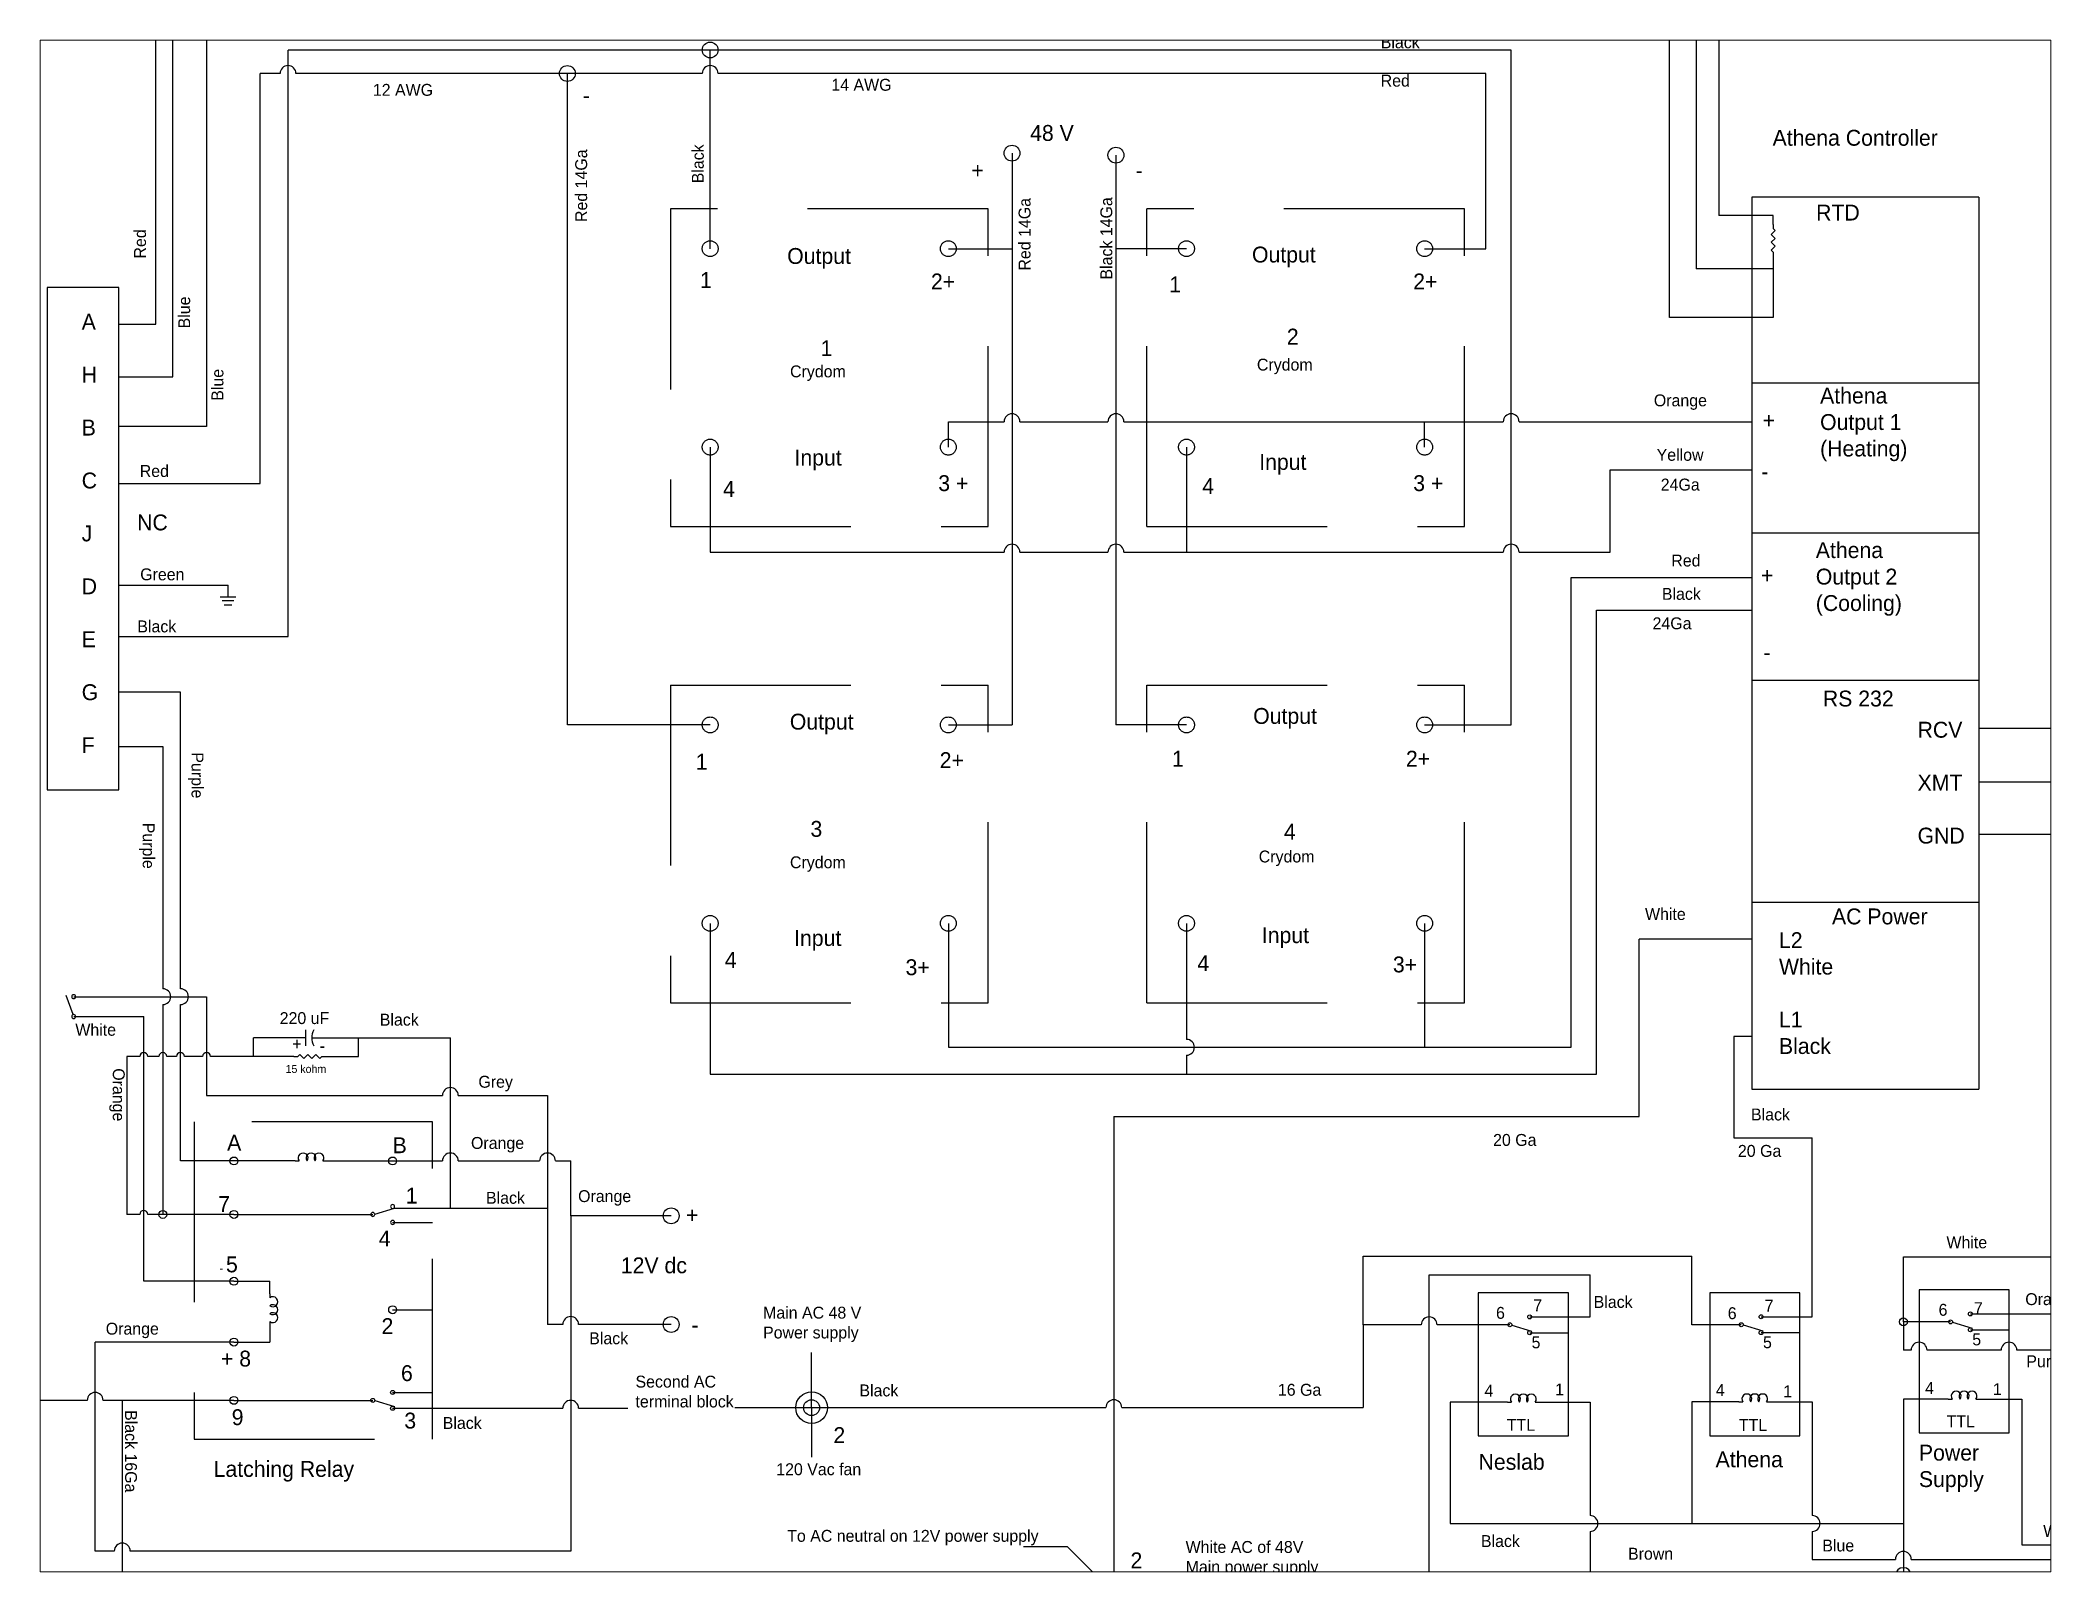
# Paper-space layout 'Layout2' of a CAD drawing. Header units: inches. Extents: x 1.05 to 9.45, y 0.8 to 7.2.
# The model-space entities are those that its viewports show. They can reach past a viewport. Long polylines and large blocks are cut down to what shows.
import ezdxf

# ---------------------------------------------------------------- set-up
doc = ezdxf.new("R2010")
doc.units = ezdxf.units.IN
doc.header["$MEASUREMENT"] = 0
doc.linetypes.add('HIDDEN', pattern=[0.375, 0.25, -0.125])
doc.linetypes.add('HIDDENX2', pattern=[0.75, 0.5, -0.25])

# ---------------------------------------------------------------- blocks, each defined once
blk = doc.blocks.new('Inductor')
at = {"color": 7}
for p, q in [((0, 0), (0.05, 0)), ((0.35, 0), (0.4, 0))]:
    blk.add_line(p, q, dxfattribs=at)
for centre in [(0.1, 0.0375), (0.2, 0.0375), (0.3, 0.0375)]:
    blk.add_arc(centre, 0.0625, 323.1301, 216.8699, dxfattribs=at)
blk = doc.blocks.new('Switch - SPDT')
at = {"color": 7}
blk.add_line((0.024244, -0.003069), (0.27184, -0.078931), dxfattribs=at)
for centre in [(0, 0), (0.25, 0.1), (0.25, -0.1)]:
    blk.add_circle(centre, 0.025, dxfattribs=at)
blk = doc.blocks.new('Resistor')
at = {"color": 7}
blk.add_lwpolyline([(0, 0), (0.05, 0), (0.075, 0.025), (0.125, -0.025), (0.175, 0.025), (0.225, -0.025), (0.275, 0.025), (0.325, -0.025), (0.35, 0), (0.4, 0)], dxfattribs=at)
blk = doc.blocks.new('Ground')
at = {"color": 7}
for p, q in [((-0.1, 0), (0.1, 0)), ((0.075, -0.05), (-0.075, -0.05)), ((-0.05, -0.1), (0.05, -0.1))]:
    blk.add_line(p, q, dxfattribs=at)
blk = doc.blocks.new('Switch - SPST Open')
at = {"color": 7}
blk.add_line((0.027156, -0.00762), (0.264557, -0.092586), dxfattribs=at)
for centre in [(0, 0), (0.25, 0)]:
    blk.add_circle(centre, 0.025, dxfattribs=at)
blk = doc.blocks.new('Capacitor')
at = {"color": 7}
for p, q in [((0.15, 0), (0, 0)), ((0.15, -0.1), (0.15, 0.1)), ((0.225, 0), (0.4, 0))]:
    blk.add_line(p, q, dxfattribs=at)
blk.add_arc((0.4375, 0), 0.2125, 151.9275, 208.0725, dxfattribs=at)

msp = doc.modelspace()

# ---------------------------------------------------------------- linework, layer by layer
for p, q in [((1.518, 15.55), (1.518, 20.158)), ((21.204, 20.158), (21.204, 16.917)), ((1.731, 14.887), (1.731, 19.925)), ((20.919, 19.925), (20.919, 16.246)), ((2.154, 19.72), (2.154, 14.26)), ((20.586, 15.631), (20.586, 19.72)), ((18.59, 19.003), (3.182, 19.003)), ((3.182, 11.613), (3.182, 19.003)), ((8.5, 16.5), (8.5, 19.003)), ((18.59, 10.5), (18.59, 19.003)), ((2.832, 13.542), (2.832, 18.707)), ((3.082, 18.707), (2.832, 18.707)), ((8.4, 18.707), (3.282, 18.707)), ((6.701, 10.5), (6.701, 18.707)), ((18.271, 18.707), (8.6, 18.707)), ((18.271, 16.5), (18.271, 18.707)), ((12.302, 17.704), (12.302, 10.5)), ((13.611, 17.678), (13.611, 10.5)), ((21.623, 17.151), (21.623, 5.91)), ((24.48, 17.151), (21.623, 17.151)), ((24.48, 17.151), (24.48, 5.91)), ((21.623, 16.917), (21.204, 16.917)), ((21.89, 16.917), (21.623, 16.917)), ((21.89, 16.805), (21.89, 16.917)), ((11.5, 16.5), (12.302, 16.5)), ((14.5, 16.5), (13.611, 16.5)), ((17.5, 16.5), (18.271, 16.5)), ((21.623, 16.246), (20.919, 16.246)), ((21.89, 16.246), (21.623, 16.246)), ((21.89, 16.405), (21.89, 16.246)), ((21.89, 16.246), (21.89, 15.631)), ((0.146, 16.011), (0.146, 9.683)), ((1.052, 16.011), (0.146, 16.011)), ((1.052, 9.683), (1.052, 16.011)), ((1.052, 15.55), (1.518, 15.55)), ((21.623, 15.631), (20.586, 15.631)), ((21.89, 15.631), (21.623, 15.631)), ((1.052, 14.887), (1.731, 14.887)), ((21.623, 14.808), (24.48, 14.808)), ((2.154, 14.26), (1.052, 14.26)), ((11.5, 14), (11.5, 14.32)), ((11.5, 14.32), (12.202, 14.32)), ((12.402, 14.32), (13.511, 14.32)), ((13.711, 14.32), (18.49, 14.32)), ((17.5, 14), (17.5, 14.32)), ((18.69, 14.32), (21.623, 14.32)), ((8.5, 14), (8.5, 12.676)), ((14.5, 14), (14.5, 12.676)), ((19.837, 12.676), (19.837, 13.713)), ((19.837, 13.713), (21.623, 13.713)), ((1.052, 13.542), (2.832, 13.542)), ((21.623, 12.92), (24.48, 12.92)), ((8.5, 12.676), (12.202, 12.676)), ((12.402, 12.676), (13.511, 12.676)), ((13.711, 12.676), (18.49, 12.676)), ((18.69, 12.676), (19.837, 12.676)), ((1.052, 12.262), (2.426, 12.262)), ((2.426, 12.112), (2.426, 12.262)), ((19.346, 6.438), (19.346, 12.357)), ((19.346, 12.357), (21.623, 12.357)), ((19.664, 6.101), (19.664, 11.947)), ((19.664, 11.947), (21.623, 11.947)), ((1.052, 11.613), (3.182, 11.613)), ((1.827, 10.914), (1.052, 10.914)), ((1.827, 7.176), (1.827, 10.914)), ((21.623, 11.065), (24.48, 11.065)), ((8.5, 10.5), (6.701, 10.5)), ((11.5, 10.5), (12.302, 10.5)), ((14.5, 10.5), (13.611, 10.5)), ((17.5, 10.5), (18.59, 10.5)), ((24.48, 10.457), (27.58, 10.457)), ((1.052, 10.227), (1.605, 10.227)), ((1.605, 10.227), (1.605, 7.176)), ((0.146, 9.683), (1.052, 9.683)), ((24.48, 9.783), (27.58, 9.783)), ((24.48, 9.124), (27.58, 9.124)), ((21.623, 8.266), (24.48, 8.266)), ((8.5, 8), (8.5, 6.101)), ((11.5, 8), (11.5, 6.438)), ((14.5, 8), (14.5, 6.538)), ((17.5, 8), (17.5, 6.438)), ((20.2, 5.568), (20.2, 7.8)), ((21.393, 7.8), (20.2, 7.8)), ((21.623, 7.8), (21.393, 7.8)), ((0.482, 7.076), (2.156, 7.076)), ((1.605, 6.976), (1.605, 4.332)), ((1.827, 6.826), (1.827, 6.976)), ((2.156, 7.076), (2.156, 5.831)), ((0.482, 6.826), (1.365, 6.826)), ((1.365, 3.49), (1.365, 6.826)), ((1.827, 5.006), (1.827, 6.826)), ((3.256, 6.558), (2.748, 6.558)), ((2.748, 6.322), (2.748, 6.558)), ((3.656, 6.558), (5.227, 6.558)), ((4.068, 6.322), (4.068, 6.558)), ((5.227, 4.411), (5.227, 6.558)), ((11.5, 6.438), (19.346, 6.438)), ((14.5, 6.338), (14.5, 6.101)), ((21.393, 6.576), (21.393, 5.297)), ((21.623, 6.576), (21.393, 6.576)), ((1.151, 6.322), (1.151, 4.332)), ((1.315, 6.322), (1.151, 6.322)), ((1.555, 6.322), (1.415, 6.322)), ((1.777, 6.322), (1.655, 6.322)), ((2.106, 6.322), (1.877, 6.322)), ((2.748, 6.322), (2.206, 6.322)), ((3.256, 6.322), (2.748, 6.322)), ((3.656, 6.322), (4.068, 6.322)), ((8.5, 6.101), (19.664, 6.101)), ((2.156, 5.831), (5.127, 5.831)), ((5.327, 5.831), (6.451, 5.831)), ((6.451, 5.831), (6.451, 2.945)), ((21.623, 5.91), (24.48, 5.91)), ((13.584, 5.568), (13.584, 0.124)), ((13.584, 5.568), (20.2, 5.568)), ((21.393, 5.297), (22.382, 5.297)), ((22.382, 3.043), (22.382, 5.297)), ((2, 5.006), (1.827, 5.006)), ((3.272, 5.006), (2, 5.006)), ((3.672, 5.006), (4.5, 5.006)), ((4.5, 5.006), (5, 5.006)), ((5, 5.006), (5.127, 5.006)), ((5.327, 5.006), (6.351, 5.006)), ((6.551, 5.006), (6.743, 5.006)), ((6.743, 4.315), (6.743, 5.006)), ((1.315, 4.332), (1.151, 4.332)), ((1.605, 4.332), (1.415, 4.332)), ((2, 4.332), (1.605, 4.332)), ((2.5, 4.332), (2, 4.332)), ((2.5, 4.332), (4.25, 4.332)), ((4.522, 4.411), (5, 4.411)), ((5, 4.411), (6.451, 4.411)), ((8.008, 4.315), (6.743, 4.315)), ((6.743, 4.315), (6.743, 0.091)), ((4.5, 4.232), (5, 4.232)), ((16.725, 2.942), (16.725, 3.805)), ((16.725, 3.805), (20.866, 3.805)), ((20.866, 2.943), (20.866, 3.805)), ((17.557, -2.417), (17.557, 3.573)), ((17.557, 3.573), (19.583, 3.573)), ((19.583, 3.042), (19.583, 3.573)), ((23.53, 2.979), (23.53, 3.798)), ((23.53, 3.798), (26.291, 3.798)), ((1.605, 3.49), (1.365, 3.49)), ((2, 3.49), (1.605, 3.49)), ((2.5, 3.49), (2, 3.49)), ((2.5, 3.49), (2.955, 3.49)), ((4.5, 3.132), (5, 3.132)), ((18.823, 3.042), (19.31, 3.042)), ((19.31, 3.042), (19.583, 3.042)), ((21.738, 3.043), (22.225, 3.043)), ((22.225, 3.043), (22.382, 3.043)), ((24.374, 3.079), (24.861, 3.079)), ((24.861, 3.079), (25.021, 3.079)), ((25.021, 3.079), (26.277, 3.079)), ((6.643, 2.945), (6.451, 2.945)), ((8.008, 2.945), (6.843, 2.945)), ((16.725, 2.942), (16.725, 1.898)), ((17.457, 2.942), (16.725, 2.942)), ((17.823, 2.942), (17.657, 2.942)), ((18.176, 2.942), (17.823, 2.942)), ((18.573, 2.942), (18.176, 2.942)), ((18.823, 2.842), (19.31, 2.842)), ((21.091, 2.943), (20.866, 2.943)), ((21.488, 2.943), (21.091, 2.943)), ((21.738, 2.843), (22.225, 2.843)), ((23.728, 2.979), (23.53, 2.979)), ((23.53, 2.979), (23.53, 2.622)), ((24.124, 2.979), (23.728, 2.979)), ((24.374, 2.879), (24.861, 2.879)), ((2, 2.724), (0.752, 2.724)), ((0.752, 0.091), (0.752, 2.724)), ((2.5, 2.724), (2, 2.724)), ((2.5, 2.724), (2.955, 2.725)), ((9.777, 1.898), (9.777, 2.592)), ((23.628, 2.622), (23.53, 2.622)), ((24.761, 2.622), (23.828, 2.622)), ((26.277, 2.622), (24.961, 2.622)), ((4.5, 2.09), (5, 2.09)), ((0.652, 1.99), (-0.209, 1.99)), ((1.094, 1.99), (0.852, 1.99)), ((2, 1.99), (1.094, 1.99)), ((1.094, 1.99), (1.094, 0.47)), ((2.5, 1.99), (2, 1.99)), ((2.5, 1.99), (4.25, 1.99)), ((4.5, 1.89), (5, 1.89)), ((5, 1.89), (6.643, 1.89)), ((6.843, 1.89), (7.462, 1.89)), ((8.81, 1.898), (9.237, 1.898)), ((9.237, 1.898), (13.484, 1.898)), ((9.777, 1.898), (9.777, 1.276)), ((13.684, 1.898), (16.725, 1.898)), ((18.176, 1.969), (17.823, 1.969)), ((17.823, 1.969), (17.823, 0.438)), ((18.543, 1.969), (18.176, 1.969)), ((18.943, 1.969), (19.31, 1.969)), ((19.31, 1.969), (19.583, 1.969)), ((19.583, 1.969), (19.583, 0.538)), ((21.091, 1.97), (20.866, 1.97)), ((20.866, 1.97), (20.866, 0.438)), ((21.458, 1.97), (21.091, 1.97)), ((21.858, 1.97), (22.225, 1.97)), ((22.225, 1.97), (22.382, 1.97)), ((22.382, 1.97), (22.382, 0.538)), ((23.728, 2.006), (23.53, 2.006)), ((23.53, 2.006), (23.53, 0.438)), ((24.095, 2.006), (23.728, 2.006)), ((24.495, 2.006), (24.861, 2.006)), ((24.861, 2.006), (25.021, 2.006)), ((25.021, 2.006), (25.021, 0.169)), ((1.094, 0.47), (1.094, -0.439)), ((17.823, 0.438), (23.53, 0.438)), ((19.583, 0.338), (19.583, -0.218)), ((22.382, 0.338), (22.382, -0.013)), ((23.53, 0.438), (23.53, -0.831)), ((0.994, 0.091), (0.752, 0.091)), ((6.743, 0.091), (1.194, 0.091)), ((13, 0.145), (12.448, 0.145)), ((13.584, -0.439), (13, 0.145)), ((13.584, 0.124), (13.584, -4.179)), ((25.021, 0.169), (26.913, 0.169)), ((19.583, -0.218), (23.43, -0.218)), ((22.382, -0.013), (23.43, -0.013)), ((23.63, -0.013), (26.925, -0.013)), ((23.63, -0.218), (26.925, -0.218))]:
    msp.add_line(p, q)
at = {"linetype": 'HIDDEN'}
for p, q in [((8, 17), (8, 13)), ((12, 17), (8, 17)), ((12, 13), (12, 17)), ((18, 17), (14, 17)), ((14, 13), (14, 17)), ((18, 13), (18, 17)), ((8, 13), (12, 13)), ((14, 13), (18, 13)), ((8, 11), (12, 11)), ((8, 11), (8, 7)), ((12, 7), (12, 11)), ((14, 7), (14, 11)), ((14, 11), (18, 11)), ((18, 7), (18, 11)), ((8, 7), (12, 7)), ((14, 7), (18, 7)), ((2, 5.5), (2, 1.5)), ((5, 5.5), (2, 5.5)), ((5, 1.5), (5, 5.5)), ((2.955, 3.332), (2.955, 3.49)), ((18.176, 3.344), (18.176, 1.544)), ((19.31, 3.344), (18.176, 3.344)), ((19.31, 1.544), (19.31, 3.344)), ((21.091, 3.345), (21.091, 1.545)), ((22.225, 3.345), (21.091, 3.345)), ((22.225, 1.545), (22.225, 3.345)), ((23.728, 3.381), (23.728, 1.581)), ((24.861, 3.381), (23.728, 3.381)), ((24.861, 1.581), (24.861, 3.381)), ((2.955, 2.932), (2.955, 2.725)), ((18.176, 1.544), (19.31, 1.544)), ((21.091, 1.545), (22.225, 1.545)), ((23.728, 1.581), (24.861, 1.581)), ((2, 1.5), (5, 1.5))]:
    msp.add_line(p, q, dxfattribs=at)
for centre, radius in [((8.5, 19.003), 0.1), ((6.701, 18.707), 0.1), ((12.302, 17.704), 0.1), ((13.611, 17.678), 0.1), ((2.5, 5.006), 0.05), ((4.5, 5.006), 0.05), ((1.605, 4.332), 0.05), ((2.5, 4.332), 0.05), ((8.008, 4.315), 0.1), ((2.5, 3.49), 0.05), ((4.5, 3.132), 0.05), ((8.008, 2.945), 0.1), ((23.53, 2.979), 0.05), ((2.5, 2.724), 0.05), ((2.5, 1.99), 0.05), ((9.777, 1.898), 0.2), ((9.777, 1.898), 0.1), ((13.584, -0.439), 0.2)]:
    msp.add_circle(centre, radius)
at = {"linetype": 'HIDDENX2'}
for centre in [(8.5, 16.5), (11.5, 16.5), (14.5, 16.5), (17.5, 16.5), (8.5, 14), (11.5, 14), (14.5, 14), (17.5, 14), (8.5, 10.5), (11.5, 10.5), (14.5, 10.5), (17.5, 10.5), (8.5, 8), (11.5, 8), (14.5, 8), (17.5, 8)]:
    msp.add_circle(centre, 0.1, dxfattribs=at)
for centre, radius, start, end in [((3.182, 18.707), 0.1, 0, 180), ((8.5, 18.707), 0.1, 0, 180), ((12.302, 14.32), 0.1, 360, 180), ((13.611, 14.32), 0.1, 360, 180), ((18.59, 14.32), 0.1, 0, 180), ((12.302, 12.676), 0.1, 0, 180), ((13.611, 12.676), 0.1, 0, 180), ((18.59, 12.676), 0.1, 0, 180), ((1.605, 7.076), 0.1, 270, 90), ((1.827, 7.076), 0.1, 270, 90), ((1.365, 6.322), 0.05, 0, 180), ((1.605, 6.322), 0.05, 0, 180), ((1.827, 6.322), 0.05, 0, 180), ((2.156, 6.322), 0.05, 0, 180), ((14.5, 6.438), 0.1, 270, 90), ((5.227, 5.831), 0.1, 0, 180), ((5.227, 5.006), 0.1, 0, 180), ((6.451, 5.006), 0.1, 0, 180), ((1.365, 4.332), 0.05, 0, 180), ((6.743, 2.945), 0.1, 0, 180), ((17.557, 2.942), 0.1, 0, 180), ((23.728, 2.622), 0.1, 0, 180), ((24.861, 2.622), 0.1, 0, 180), ((0.752, 1.99), 0.1, 0, 180), ((6.743, 1.89), 0.1, 0, 180), ((13.584, 1.898), 0.1, 0, 180), ((19.583, 0.438), 0.1, 270, 90), ((22.382, 0.438), 0.1, 270, 90), ((1.094, 0.091), 0.1, 0, 180), ((23.53, -0.013), 0.1, 0, 180), ((23.53, -0.218), 0.1, 0, 180)]:
    msp.add_arc(centre, radius, start, end)

# ---------------------------------------------------------------- block references
at = {"rotation": 270}
msp.add_blockref('Resistor', (21.89, 16.805), dxfattribs=at)
for name, p in [('Ground', (2.426, 12.112)), ('Capacitor', (3.256, 6.558)), ('Resistor', (3.256, 6.322)), ('Switch - SPDT', (18.573, 2.942)), ('Switch - SPDT', (21.488, 2.943)), ('Switch - SPDT', (24.124, 2.979)), ('Switch - SPDT', (4.25, 1.99)), ('Inductor', (18.543, 1.969)), ('Inductor', (21.458, 1.97)), ('Inductor', (24.095, 2.006))]:
    msp.add_blockref(name, p)
at = {"xscale": -1}
for name, p, rotation in [('Switch - SPST Open', (0.482, 6.826), 270), ('Switch - SPDT', (4.25, 4.332), 180)]:
    msp.add_blockref(name, p, dxfattribs=dict(at, rotation=rotation))
at = {"linetype": 'HIDDEN'}
msp.add_blockref('Inductor', (3.272, 5.006), dxfattribs=at)
at = {"linetype": 'HIDDEN', "rotation": 270}
msp.add_blockref('Inductor', (2.955, 3.332), dxfattribs=at)

# ---------------------------------------------------------------- texts
at = {"attachment_point": 1}
for s, insert, char_height, width in [('12 AWG', (4.099, 19.312), 0.15, 1.7554), ('+', (8.5, 19.417), 0.2, 0.362), ('14 AWG', (9.91, 19.311), 0.15, 1.1604), ('Black', (16.947, 19.175), 0.15, 0.74636), ('12 AWG', (4.251, 18.576), 0.15, 1.0831), ('14 AWG', (10.026, 18.64), 0.15, 0.8819), ('Red', (16.946, 18.692), 0.15, 0.653), ('-', (6.896, 18.531), 0.2, 0.1939), ('48 V', (12.53, 18.058), 0.2, 1.0067), ('Athena Controller', (21.883, 17.997), 0.2, 3.4836), ('+', (11.791, 17.587), 0.2, 0.2758), ('-', (13.86, 17.587), 0.2, 0.3172), ('RTD', (22.431, 17.055), 0.2, 0.70284), ('\\PA\\P\\PH\\P\\PB\\P\\PC\\P\\PJ\\P\\PD\\P\\PE\\P\\PG\\P\\PF', (0.583, 16.013), 0.2, 0.4154), ('Crydom', (9.506, 15.029), 0.15, 0.9309), ('Crydom', (15.387, 15.114), 0.15, 0.9309), ('Athena\\POutput 1\\P(Heating)', (22.481, 14.749), 0.2, 1.8089), ('Orange', (20.387, 14.664), 0.15, 1.0987), ('+', (21.757, 14.437), 0.2, 0.1674), ('Yellow', (20.422, 13.978), 0.15, 0.9614), ('Red', (1.314, 13.774), 0.15, 0.701), ('-', (21.74, 13.793), 0.2, 0.159), ('24Ga', (20.474, 13.603), 0.15, 0.6219), ('NC', (1.281, 13.151), 0.2, 0.7174), ('Athena\\POutput 2\\P(Cooling)', (22.427, 12.802), 0.2, 1.6581), ('Green', (1.32, 12.472), 0.15, 1.0545), ('Red', (20.607, 12.646), 0.15, 0.7416), ('+', (21.737, 12.484), 0.2, 0.179), ('Black', (20.488, 12.226), 0.15, 0.8597), ('Black', (1.284, 11.816), 0.15, 0.9013), ('24Ga', (20.371, 11.855), 0.15, 0.7829), ('-', (21.768, 11.515), 0.2, 0.2632), ('RS 232', (22.516, 10.932), 0.2, 1.3567), ('RCV\\P\\PXMT\\P\\PGND', (23.709, 10.539), 0.2, 0.754), ('Crydom', (15.41, 8.917), 0.15, 0.9309), ('Crydom', (9.505, 8.844), 0.15, 0.9309), ('White', (20.276, 8.192), 0.15, 1.2016), ('AC Power', (22.631, 8.187), 0.2, 1.7251), ('L2\\PWhite\\P\\PL1\\PBlack', (21.963, 7.888), 0.2, 0.6309), ('4', (8.684, 7.639), 0.2, 0.3231), ('3+', (10.961, 7.547), 0.2, 0.5394), ('4', (14.637, 7.598), 0.2, 0.2486), ('3+', (17.1, 7.582), 0.2, 0.2564), ('220 uF', (3.077, 6.881), 0.15, 0.8655), ('Black', (4.338, 6.861), 0.15, 0.9808), ('White', (0.503, 6.734), 0.15, 0.6947), ('+', (3.236, 6.558), 0.15, 0.1157), ('-', (3.581, 6.532), 0.15, 0.1602), ('15 kohm', (3.151, 6.215), 0.1, 0.66313), ('Grey', (5.58, 6.079), 0.15, 0.8162), ('Black', (21.611, 5.667), 0.15, 1.1348), ('A', (2.415, 5.337), 0.2, 0.2222), ('20 Ga', (18.362, 5.346), 0.15, 0.799), ('B', (4.5, 5.304), 0.2, 0.2703), ('Orange', (5.487, 5.308), 0.15, 0.91643), ('20 Ga', (21.446, 5.208), 0.15, 0.799), ('7', (2.302, 4.563), 0.2, 0.1344), ('1', (4.665, 4.67), 0.2, 0.1272), ('Black', (5.676, 4.617), 0.15, 0.67294), ('Orange', (6.836, 4.638), 0.15, 0.90738), ('+', (8.196, 4.425), 0.2, 0.28812), ('4', (4.325, 4.13), 0.2, 0.4236), ('White', (24.073, 4.056), 0.15, 0.7498), ('- {\\H2x;5}', (2.319, 3.803), 0.1, 0.366), ('12V dc', (7.374, 3.791), 0.2, 1.32569), ('Black', (19.629, 3.305), 0.15, 0.5149), ('Orange', (25.066, 3.34), 0.15, 0.8024), ('Main AC 48 V Power supply', (9.166, 3.17), 0.15, 1.73457), ('6', (18.399, 3.167), 0.15, 0.1184), ('7', (18.868, 3.262), 0.15, 0.1205), ('6', (21.318, 3.163), 0.15, 0.1184), ('7', (21.782, 3.257), 0.15, 0.1205), ('6', (23.974, 3.206), 0.15, 0.1184), ('7', (24.419, 3.227), 0.15, 0.1205), ('Orange', (0.886, 2.968), 0.15, 0.6457), ('2', (4.36, 3.025), 0.2, 0.4045), ('Black', (6.976, 2.847), 0.15, 0.6641), ('-', (8.263, 3.041), 0.2, 0.28144), ('5', (18.847, 2.796), 0.15, 0.1041), ('5', (21.762, 2.797), 0.15, 0.1041), ('5', (24.398, 2.833), 0.15, 0.1041), ('+ 8', (2.337, 2.616), 0.2, 0.61885), ('Purple', (25.079, 2.557), 0.15, 0.8155), ('6', (4.605, 2.433), 0.2, 0.30974), ('Second AC terminal block', (7.559, 2.301), 0.15, 1.3246), ('Black', (10.38, 2.19), 0.15, 0.8061), ('16 Ga', (15.651, 2.198), 0.15, 0.9743), ('4', (18.253, 2.186), 0.15, 0.1736), ('1', (19.143, 2.202), 0.15, 0.1184), ('4', (21.168, 2.195), 0.15, 0.1736), ('1', (22.017, 2.179), 0.15, 0.1184), ('4', (23.804, 2.22), 0.15, 0.1736), ('1', (24.658, 2.206), 0.15, 0.1184), ('9', (2.473, 1.878), 0.2, 0.1645), ('3', (4.647, 1.835), 0.2, 0.179), ('Black', (5.131, 1.78), 0.15, 0.9617), ('TTL', (24.074, 1.801), 0.15, 0.4207), ('2', (10.052, 1.652), 0.2, 0.1979), ('TTL', (18.534, 1.756), 0.15, 0.46098), ('TTL', (21.458, 1.755), 0.15, 0.44994), ('Neslab', (18.179, 1.315), 0.2, 1.1552), ('Athena', (21.165, 1.347), 0.2, 0.9557), ('Power Supply', (23.726, 1.431), 0.2, 1.2707), ('Latching Relay', (2.245, 1.226), 0.2, 3.8539), ('120 Vac fan', (9.332, 1.197), 0.15, 8.881784197001252e-16), ('To AC neutral on 12V power supply', (9.47, 0.358), 0.15, 3.158), ('Black', (18.209, 0.292), 0.15, 6.661338147750939e-16), ('White', (25.292, 0.419), 0.15, 0.74729), ('2', (13.794, 0.074), 0.2, 0.1668), ('White AC of 48V Main power supply', (14.489, 0.218), 0.15, 1.8033), ('Brown', (20.062, 0.133), 0.15, 0.78992), ('Blue', (22.509, 0.236), 0.15, 0.7621), ('3B', (0.853, -0.297), 0.1, 0.1942), ('1A', (1.398, -0.259), 0.1, 0.1771)]:
    msp.add_mtext(s, dxfattribs=dict(at, insert=insert, char_height=char_height, width=width))
at = {"char_height": 0.15, "attachment_point": 1}
for s, insert, width, rotation in [('Red 14Ga', (6.8, 16.836), 1.13199, 90), ('Black', (8.269, 17.324), 0.76036, 90), ('Red 14Ga', (12.385, 16.224), 1.3274, 90), ('Black 14Ga', (13.415, 16.111), 1.41419, 90), ('Red', (1.243, 16.376), 0.701, 90), ('Blue', (1.799, 15.496), 0.676, 90), ('Blue', (2.218, 14.584), 1.1476, 90), ('Purple', (2.117, 10.154), 1.5242, 270), ('Purple', (1.502, 9.267), 1.02311, 270), ('Orange', (1.125, 6.174), 0.6711, 270), ('Black 16Ga', (1.279, 1.867), 1.3454, 270)]:
    msp.add_mtext(s, dxfattribs=dict(at, insert=insert, width=width, rotation=rotation))
at = {"linetype": 'HIDDENX2', "char_height": 0.2, "attachment_point": 1}
for s, insert, width in [('Output', (9.47, 16.508), 1.3736), ('Output', (15.325, 16.526), 1.3736), ('1', (8.372, 16.205), 0.2378), ('2+', (11.281, 16.187), 0.7186), ('1', (14.282, 16.15), 0.2378), ('2+', (17.356, 16.187), 0.2378), ('2', (15.764, 15.492), 0.311), ('1', (9.891, 15.346), 0.4208), ('Input', (9.562, 13.968), 1.3013), ('Input', (15.416, 13.913), 1.3013), ('4', (8.662, 13.573), 0.3293), ('3 +', (11.373, 13.646), 0.6271), ('4', (14.699, 13.61), 0.3659), ('3 +', (17.356, 13.646), 0.64449), ('Output', (9.503, 10.641), 1.3736), ('Output', (15.34, 10.713), 1.5182), ('1', (8.318, 10.137), 0.311), ('2+', (11.391, 10.156), 0.477), ('1', (14.318, 10.174), 0.3293), ('2+', (17.264, 10.174), 0.311), ('3', (9.763, 9.29), 0.5306), ('4', (15.727, 9.254), 0.3293), ('Input', (9.557, 7.915), 1.3013), ('Input', (15.449, 7.951), 1.2651)]:
    msp.add_mtext(s, dxfattribs=dict(at, insert=insert, width=width))

psp = doc.layouts.new('Layout2')

# ---------------------------------------------------------------- viewports
at = {"layer": '0'}
psp.add_viewport(center=(5.25, 4), size=(8.4, 6.4), view_center_point=(12.7238, 9.4783), view_height=19.296596, dxfattribs=at)

doc.saveas('drawing.dxf')
